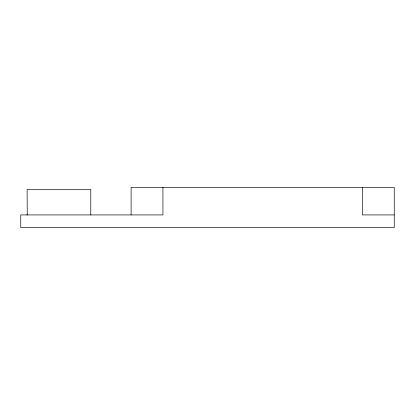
<?xml version="1.0" encoding="UTF-8"?>
<svg xmlns="http://www.w3.org/2000/svg" width="415" height="415" viewBox="0 0 415 415"><rect width="100%" height="100%" fill="white"/><g stroke="black" fill="none" stroke-linecap="round" stroke-linejoin="round"><path stroke-width="0.62" d="M394.25 214.929L362.42 214.929L362.42 187.341M26.856 214.929L27.24 214.929L27.115 189.463L90.781 189.463L90.781 214.929M162.934 187.341L162.934 214.929L20.75 214.929L20.75 227.659L394.25 227.659L394.25 187.341L131.104 187.341L131.104 214.929"/></g></svg>
